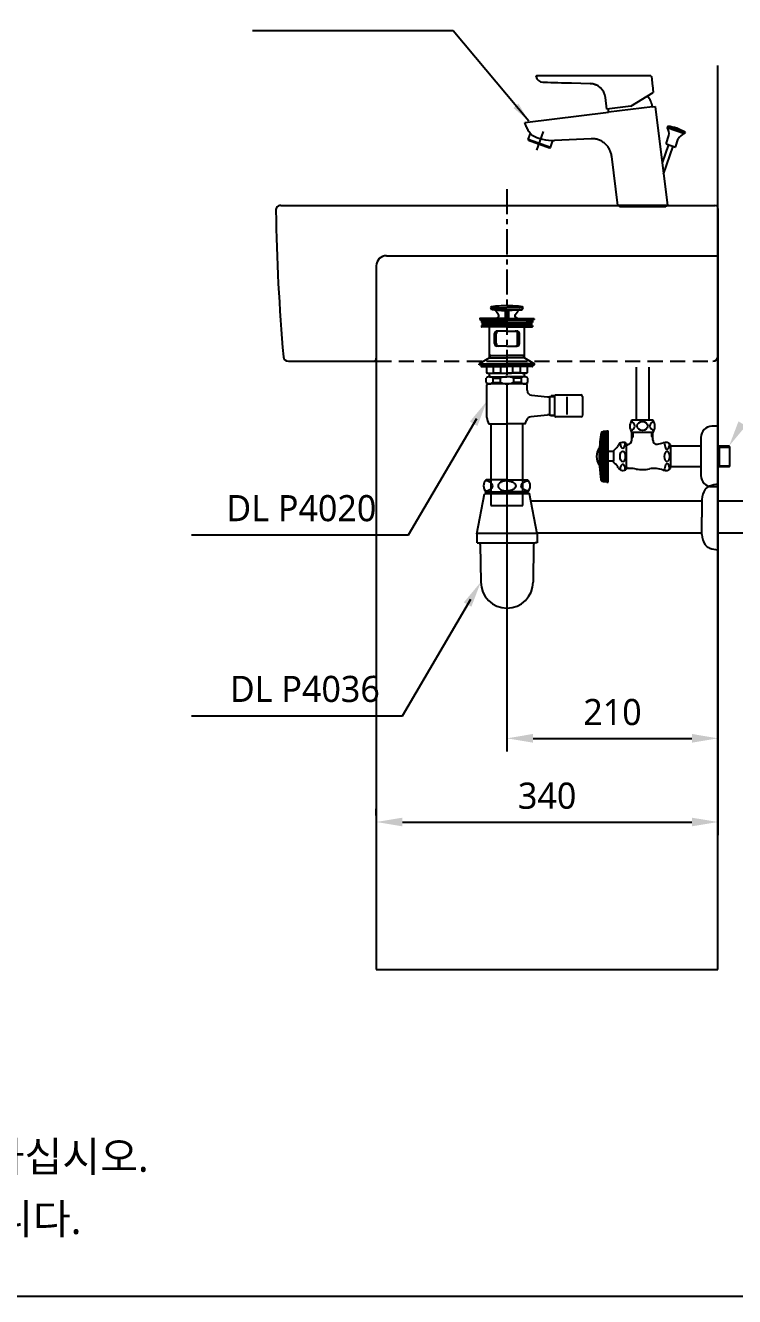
# Model space of a CAD drawing. Extents: x 7672 to 11125, y -4815 to -2578.
# Drawn here: x 9070 to 9776, y -4815 to -3551 of the extents above; entities that cross this region are included whole.
import ezdxf

# ---------------------------------------------------------------- set-up
doc = ezdxf.new("R2010")
doc.units = 0
doc.header["$LTSCALE"] = 20
doc.header["$MEASUREMENT"] = 0
doc.linetypes.add('CENTER', pattern=[2, 1.25, -0.25, 0.25, -0.25])
doc.linetypes.add('HIDDEN', pattern=[0.375, 0.25, -0.125])
doc.layers.get('0').update_dxf_attribs({"linetype": 'CONTINUOUS'})
doc.layers.get('DEFPOINTS').update_dxf_attribs({"linetype": 'CONTINUOUS'})
for name, color, linetype in [('1', 1, 'CONTINUOUS'), ('2', 2, 'HIDDEN'), ('3', 3, 'CONTINUOUS'), ('4', 4, 'CONTINUOUS'), ('5', 5, 'CONTINUOUS'), ('6', 6, 'CONTINUOUS'), ('7', 7, 'CONTINUOUS'), ('DEF_LAYER_ASSEM_MEMBER', 7, 'CONTINUOUS'), ('SA-DOOR', 4, 'CONTINUOUS')]:
    doc.layers.add(name, color=color, linetype=linetype)
doc.styles.add('GHS', font='romans', dxfattribs={"bigfont": 'ghs'})
doc.styles.get("Standard").update_dxf_attribs({"font": 'NanumGothic.ttf'})
doc.dimstyles.get("Standard").update_dxf_attribs({"dimtxt": 2.5, "dimasz": 2, "dimexe": 2, "dimexo": 1, "dimgap": 1.5, "dimtad": 1, "dimdec": 0, "dimlfac": 10, "dimrnd": 0.5, "dimzin": 0, "dimdsep": 46, "dimtxsty": 'Standard', "dimcen": 0, "dimclrt": 2, "dimadec": 0, "dimazin": 0, "dimtfac": 1, "dimtdec": 0, "dimtmove": 0, "dimatfit": 3, "dimfxl": 0, "dimtolj": 1, "dimtzin": 0, "dimarcsym": 0})

# ---------------------------------------------------------------- blocks, each defined once
blk = doc.blocks.new('A$C0DEF28B4')
at = {"layer": '3'}
for p, q in [((12.5, 194.6), (11.3, 196.7)), ((11.4, 196.5), (27.5, 196.5)), ((27.5, 194.6), (12.5, 194.6)), ((15, 194.4), (25.7, 193.7)), ((19.2, 189.7), (16.5, 193.6)), ((27.5, 194.6), (25.7, 193.7)), ((25.7, 193.7), (25.7, 186)), ((27, 194.3), (26.5, 187.9)), ((43.6, 196.5), (27.5, 196.5)), ((27.5, 194.6), (29.2, 193.7)), ((27.5, 194.6), (42.5, 194.6)), ((28, 194.3), (28.4, 187.9)), ((40, 194.4), (29.2, 193.7)), ((29.2, 193.7), (29.2, 186)), ((35.8, 189.7), (38.5, 193.6)), ((42.5, 194.6), (43.7, 196.7)), ((0.5, 185.6), (0.5, 185)), ((0.5, 185), (2.6, 183.5)), ((0.5, 185), (27.5, 185)), ((10.2, 186), (0.9, 186)), ((2.2, 183.3), (2.2, 182)), ((2.2, 179), (2.2, 177.7)), ((8.5, 183.5), (2.4, 183.5)), ((27.5, 177.5), (2.4, 177.5)), ((27.5, 181.5), (2.7, 181.5)), ((27.5, 179.5), (2.7, 179.5)), ((8.5, 183.5), (27.5, 183.5)), ((10, 146.9), (10, 177.5)), ((27.5, 186), (10.2, 186)), ((17.1, 186), (18.6, 186.8)), ((26.5, 188), (27.5, 188)), ((26.8, 186), (26.5, 188)), ((28.4, 188), (27.5, 188)), ((27.5, 186), (44.8, 186)), ((54.5, 185), (27.5, 185)), ((46.5, 183.5), (27.5, 183.5)), ((27.5, 181.5), (52.3, 181.5)), ((27.5, 179.5), (52.3, 179.5)), ((27.5, 177.5), (52.6, 177.5)), ((28.2, 186), (28.4, 188)), ((37.9, 186), (36.4, 186.8)), ((44.8, 186), (54.1, 186)), ((45, 146.9), (45, 177.5)), ((46.5, 183.5), (52.6, 183.5)), ((54.5, 185), (52.4, 183.5)), ((52.8, 183.3), (52.8, 182)), ((52.8, 179), (52.8, 177.7)), ((54.5, 185.6), (54.5, 185)), ((15.1, 161), (15.1, 171)), ((16.9, 161), (16.9, 171)), ((27.5, 173.5), (17.6, 173.5)), ((27.5, 173.5), (37.4, 173.5)), ((38.1, 161), (38.1, 171)), ((39.9, 161), (39.9, 171)), ((27.5, 158.5), (17.6, 158.5)), ((27.5, 158.5), (37.4, 158.5)), ((10, 146.9), (0, 140.9)), ((0, 139.9), (0, 140.9)), ((0, 140.9), (27.5, 140.9)), ((10, 139.9), (0, 139.9)), ((1.8, 139.9), (1.8, 138.6)), ((10.7, 149), (10, 150.2)), ((10, 149), (27.5, 149)), ((10, 146.9), (27.5, 146.9)), ((45, 139.9), (10, 139.9)), ((10.7, 146.9), (10.7, 149)), ((45, 149), (27.5, 149)), ((45, 146.9), (27.5, 146.9)), ((55, 140.9), (27.5, 140.9)), ((44.3, 149), (45, 150.2)), ((44.3, 146.9), (44.3, 149)), ((45, 146.9), (55, 140.9)), ((45, 139.9), (55, 139.9)), ((53.2, 139.9), (53.2, 138.6)), ((55, 139.9), (55, 140.9)), ((2.3, 138.1), (7.3, 138.1)), ((6.8, 122.4), (6.8, 126.6)), ((7.3, 138.1), (7.3, 132)), ((7.3, 138.1), (27.5, 138.1)), ((8.3, 131.4), (7.3, 132)), ((8.3, 131.4), (9.7, 131.4)), ((9.7, 131.4), (27.5, 131.4)), ((10, 128), (10, 131.4)), ((10.1, 128), (27.3, 128)), ((13.5, 126.6), (13.5, 122.4)), ((13.5, 126.6), (20.9, 126.6)), ((14.1, 132), (14.1, 138.1)), ((14.1, 132), (21.5, 132)), ((20.9, 126.6), (20.9, 122.4)), ((21.5, 132), (21.5, 138.1)), ((47.7, 138.1), (27.5, 138.1)), ((45.3, 131.4), (27.5, 131.4)), ((44.9, 128), (27.7, 128)), ((33.5, 132), (33.5, 138.1)), ((40.9, 132), (33.5, 132)), ((41.5, 126.6), (34.1, 126.6)), ((34.1, 126.6), (34.1, 122.4)), ((40.9, 132), (40.9, 138.1)), ((41.5, 126.6), (41.5, 122.4)), ((45, 128), (45, 131.4)), ((46.7, 131.4), (45.3, 131.4)), ((46.7, 131.4), (47.7, 132)), ((52.7, 138.1), (47.7, 138.1)), ((47.7, 138.1), (47.7, 132)), ((48.2, 122.4), (48.2, 126.6)), ((7.5, 87.4), (7.5, 120)), ((27.5, 121), (8.5, 121)), ((13.5, 122.4), (20.9, 122.4)), ((44.9, 121), (27.5, 121)), ((41.5, 122.4), (34.1, 122.4)), ((44.3, 121), (44.9, 121)), ((44.9, 121), (45.3, 121)), ((46.5, 121), (45, 121)), ((47.5, 114.6), (47.5, 120)), ((52, 109.7), (68, 107.9)), ((70, 108.2), (75.1, 108.2)), ((70.2, 89.8), (70.2, 108.3)), ((71.5, 109), (71.5, 108.2)), ((75.2, 109), (71.5, 109)), ((75.1, 108.2), (75.1, 109.2)), ((75.1, 88.8), (75.1, 108.2)), ((75.9, 110), (101.1, 110)), ((87.5, 90.5), (87.5, 107.9)), ((102.6, 108.5), (102.6, 102.7)), ((102.6, 102.7), (102.6, 89.5)), ((51.4, 88.3), (68, 90.1)), ((70.2, 89.8), (75.1, 89.8)), ((71.5, 89), (71.5, 89.8)), ((75.2, 89), (71.5, 89)), ((9.5, 81), (27.5, 81)), ((11.6, 81), (11.6, 0)), ((45.5, 81), (27.5, 81)), ((43.4, 0), (43.4, 81)), ((101.1, 88), (75.9, 88)), ((11.6, 0), (43.4, 0))]:
    blk.add_line(p, q, dxfattribs=at)
for centre, radius, start, end in [((12.3, 196.5), 1.1, 97.3204, 169.4262), ((27.5, 78.6), 120, 90, 97.3204), ((14.9, 192.4), 2, 35.2023, 86.2618), ((17.6, 188.6), 2, 300, 35.2023), ((27.5, 78.6), 120, 82.6796, 90), ((37.4, 188.6), 2, 144.7977, 240), ((40.1, 192.4), 2, 93.7382, 144.7977), ((42.6, 196.5), 1.1, 10.5738, 82.6796), ((0.9, 185.6), 0.4, 90, 180), ((2.4, 183.3), 0.2, 90, 180), ((2.7, 182), 0.5, 180, 270), ((2.7, 179), 0.5, 90, 180), ((2.4, 177.7), 0.2, 180, 270), ((6, 180.5), 1, 270, 90), ((49, 180.5), 1, 90, 270), ((52.3, 182), 0.5, 270, 0), ((52.3, 179), 0.5, 0, 90), ((52.6, 183.3), 0.2, 0, 90), ((52.6, 177.7), 0.2, 270, 0), ((54.1, 185.6), 0.4, 0, 90), ((17.6, 171), 2.5, 90, 180), ((19.4, 171), 2.5, 90, 180), ((35.6, 171), 2.5, 0, 90), ((37.4, 171), 2.5, 0, 90), ((17.6, 161), 2.5, 180, 270), ((19.4, 161), 2.5, 180, 270), ((35.6, 161), 2.5, 270, 0), ((37.4, 161), 2.5, 270, 0), ((2.3, 138.6), 0.5, 180, 270), ((10.1, 123.3), 4.7, 43.9409, 136.0591), ((10.7, 141.6), 10.2, 250.5679, 289.4321), ((27, 114.4), 13.6, 89.0643, 116.6472), ((27.3, 160.9), 29.5, 258.5956, 270.3737), ((27.7, 160.9), 29.5, 269.6263, 281.4044), ((28, 114.4), 13.6, 63.3528, 90.9357), ((44.3, 141.6), 10.2, 250.5679, 289.4321), ((44.9, 123.3), 4.7, 43.9409, 136.0591), ((52.7, 138.6), 0.5, 270, 0), ((10.1, 125.7), 4.7, 223.9409, 316.0591), ((8.5, 120), 1, 90, 180), ((27, 134.6), 13.6, 243.3528, 270.9357), ((28, 134.6), 13.6, 269.0643, 296.6472), ((44.9, 125.7), 4.7, 223.9409, 316.0591), ((46.5, 120), 1, 0, 90), ((52.5, 114.6), 5, 180, 263.8845), ((68.4, 112.9), 5, 265.3322, 308.1927), ((75.9, 109.2), 0.8, 90, 180), ((101.1, 108.5), 1.5, 0, 90), ((68.4, 85.1), 5, 51.8073, 94.6678), ((75.9, 88.8), 0.8, 180, 270), ((101.1, 89.5), 1.5, 270, 0), ((20.5, 87.9), 13, 182.42, 212.3), ((34.5, 87.9), 13, 327.7, 345.0405), ((51.9, 83.3), 5, 96.1155, 165.0405)]:
    blk.add_arc(centre, radius, start, end, dxfattribs=at)
at = {"layer": '7', "extrusion": (0, 1, 0)}
blk.add_line((7, 143.4, -9.3), (48, 143.4, -9.3), dxfattribs=at)
blk.add_line((7, 143.4, -9.3), (48, 143.4, -9.3), dxfattribs=at)
blk = doc.blocks.new('A$C7012546D')
at = {"layer": '4'}
for p, q in [((16, 65), (16, 0)), ((0, 49.9), (0, 32.5)), ((47.1, 48.4), (16, 48.4)), ((47.1, 16.6), (47.1, 48.4)), ((0, 15.1), (0, 32.5)), ((47.1, 16.6), (16, 16.6))]:
    blk.add_line(p, q, dxfattribs=at)
for centre, radius, start, end in [((11.3, 54.1), 10, 111.1927, 142.8035), ((17.5, 35), 30, 92.866, 109.0071), ((20, 49), 20, 146.2077, 177.4359), ((20, 16), 20, 182.5641, 213.7923), ((11.3, 10.9), 10, 217.1965, 248.8073), ((17.5, 30), 30, 250.9929, 267.134)]:
    blk.add_arc(centre, radius, start, end, dxfattribs=at)
blk = doc.blocks.new('*D56')
at = {"layer": '3', "color": 3, "lineweight": -2}
for p, q in [((9759.3, -3886.5), (9759.3, -4273.1)), ((9549.3, -3907.8), (9549.3, -4273.1)), ((9575.3, -4260.1), (9733.3, -4260.1))]:
    blk.add_line(p, q, dxfattribs=at)
at = {"layer": '3', "color": 3}
for points in [[(9575.3, -4255.7), (9575.3, -4264.4), (9549.3, -4260.1)], [(9733.3, -4255.7), (9733.3, -4264.4), (9759.3, -4260.1)]]:
    blk.add_solid(points, dxfattribs=at)
at = {"layer": 'DEFPOINTS', "color": 0}
for p in [(9759.3, -3880), (9549.3, -3901.3), (9759.3, -4260.1)]:
    blk.add_point(p, dxfattribs=at)
at = {"layer": '3', "color": 2, "insert": (9654.3, -4234.1), "char_height": 26, "attachment_point": 5}
blk.add_mtext('\\A1;210', dxfattribs=at)
blk = doc.blocks.new('*D62')
at = {"layer": '1', "color": 3, "lineweight": -2}
for p, q in [((9759.3, -3879.3), (9759.3, -4356.3)), ((9419.3, -4336.8), (9419.3, -4330.3)), ((9445.3, -4343.3), (9733.3, -4343.3))]:
    blk.add_line(p, q, dxfattribs=at)
at = {"layer": '1', "color": 3}
for points in [[(9445.3, -4339), (9445.3, -4347.6), (9419.3, -4343.3)], [(9733.3, -4339), (9733.3, -4347.6), (9759.3, -4343.3)]]:
    blk.add_solid(points, dxfattribs=at)
at = {"layer": 'DEFPOINTS', "color": 0}
for p in [(9759.3, -3872.8, -0.8), (9419.3, -4343.3, -0.8), (9759.3, -4343.3)]:
    blk.add_point(p, dxfattribs=at)
at = {"layer": '1', "color": 2, "insert": (9589.3, -4317.3), "char_height": 26, "attachment_point": 5}
blk.add_mtext('\\A1;340', dxfattribs=at)

msp = doc.modelspace()

# ---------------------------------------------------------------- linework, layer by layer
for p, q in [((9709.3, -3651.2, -0.8), (9708.8, -3652.6, -0.8)), ((9708.8, -3652.6, -0.8), (9726, -3658.6, -0.8)), ((9709.3, -3651.2, -0.8), (9726.5, -3657.1, -0.8)), ((9707.6, -3668.6, -0.8), (9710.4, -3660.6, -0.8)), ((9717.1, -3671.9, -0.8), (9719.8, -3663.8, -0.8)), ((9726.5, -3657.1, -0.8), (9726, -3658.6, -0.8)), ((9710, -3669.4, -0.8), (9703.7, -3687.6, -0.8)), ((9705.1, -3698.9, -0.8), (9714.7, -3671.1, -0.8)), ((9707.6, -3668.6, -0.8), (9717.1, -3671.9, -0.8))]:
    msp.add_line(p, q)
at = {"ltscale": 0.5}
for p, q in [((9592.5, -3672.4, -0.8), (9570.4, -3664.4, -0.8)), ((9661.2, -3730, -0.8), (9661.2, -3731.5, -0.8)), ((9661.2, -3730, -0.8), (9707.3, -3730, -0.8)), ((9707.3, -3730, -0.8), (9707.3, -3731.5, -0.8))]:
    msp.add_line(p, q, dxfattribs=at)
at = {"color": 4}
for p, q in [((9519.3, -4056.5, 8.5), (9526.8, -4017, 8.5)), ((9530.2, -4015, 8.5), (9526.8, -4017, 8.5)), ((9571.8, -4017, 8.5), (9526.8, -4017, 8.5)), ((9568.4, -4015, 8.5), (9571.8, -4017, 8.5)), ((9579.3, -4056.5, 8.5), (9571.8, -4017, 8.5)), ((9519.3, -4056, 8.5), (9579.2, -4056, 8.5)), ((9519.3, -4056.5, 8.5), (9519.3, -4065.5, 8.5)), ((9579.3, -4056.5, 8.5), (9579.3, -4065.5, 8.5)), ((9519.6, -4065.5, 8.5), (9521.6, -4065.5, 8.5)), ((9521.6, -4065.5, 8.5), (9577.3, -4065.5, 8.5)), ((9522.8, -4067.3, 8.5), (9523.3, -4104.6, 8.5)), ((9575.8, -4067.4, 8.5), (9575.3, -4104.6, 8.5)), ((9579.3, -4065.5, 8.5), (9577.3, -4065.5, 8.5))]:
    msp.add_line(p, q, dxfattribs=at)
for centre, radius, start, end in [((9699.7, -3658.6, -0.8), 10.9, 349.5117, 33.2045), ((9704.6, -3692.9, -0.8), 41.9, 58.4578, 83.5422), ((9729.5, -3668.9, -0.8), 10.9, 108.7955, 152.4883)]:
    msp.add_arc(centre, radius, start, end)
at = {"color": 7}
msp.add_arc((9594.8, -3623.3, -0.8), 42.1, 240.0249, 272.5293, dxfattribs=at)
at = {"color": 4}
for centre, radius, start, end in [((9520.8, -4067.3, 8.5), 2, 0, 64.1581), ((9577.8, -4067.4, 8.5), 2, 104.4775, 180), ((9549.3, -4104.6, 8.5), 26, 180, 0)]:
    msp.add_arc(centre, radius, start, end, dxfattribs=at)
at = {"layer": '1'}
for p, q in [((9759.3, -4490, -0.8), (9759.3, -3590.7, -0.8)), ((9419.3, -3866.8, -0.8), (9419.3, -4490, -0.8)), ((9419.3, -4490, -0.8), (9759.3, -4490, -0.8))]:
    msp.add_line(p, q, dxfattribs=at)
at = {"layer": '1', "color": 7, "linetype": 'Continuous'}
for p, q in [((9630.6, -3601.2, -0.8), (9613.7, -3601.2, -0.8)), ((9640.1, -3601.2, -0.8), (9630.6, -3601.2, -0.8)), ((9651.9, -3601.2, -0.8), (9640.1, -3601.2, -0.8)), ((9692.6, -3601.2, -0.8), (9651.9, -3601.2, -0.8)), ((9693.1, -3601.7, -0.8), (9694.3, -3611.2, -0.8)), ((9613.6, -3608.2, -0.8), (9632.2, -3608.8, -0.8)), ((9694.5, -3614.1, -0.8), (9694.9, -3617.5, -0.8)), ((9648.8, -3634.4, -0.8), (9647.3, -3622.8, -0.8)), ((9672.6, -3631.4, -0.8), (9694.9, -3617.5, -0.8)), ((9688.6, -3621.5, -0.8), (9689.2, -3621.4, -0.8)), ((9672.6, -3631.4, -0.8), (9648.8, -3634.4, -0.8)), ((9694.2, -3631.8, -0.8), (9650.3, -3637.2, -0.8)), ((9707.3, -3731.5, -0.8), (9661.2, -3731.5, -0.8))]:
    msp.add_line(p, q, dxfattribs=at)
at = {"layer": '1', "color": 1, "linetype": 'CENTER'}
msp.add_line((9579, -3674.9, -0.8), (9585.8, -3656.4, -0.8), dxfattribs=at)
at = {"layer": '1', "linetype": 'CENTER'}
msp.add_line((9549.3, -3713.7, -0.8), (9549.3, -3901.3, -0.8), dxfattribs=at)
at = {"layer": '1', "color": 3}
for p, q in [((9451.3, -4057.8, 8.5), (9519.2, -3942, 8.5)), ((9235.5, -4057.8, 8.5), (9451.3, -4057.8, 8.5)), ((9445.3, -4237.7, 8.5), (9513.2, -4121.8, 8.5)), ((9235.5, -4237.7, 8.5), (9445.3, -4237.7, 8.5))]:
    msp.add_line(p, q, dxfattribs=at)
at = {"layer": '1', "color": 7, "linetype": 'Continuous', "extrusion": (0, 0, -1)}
for centre, radius, start, end in [((-9578.8, -3601.7, 0.8), 0.5, 347.8974, 90.0013), ((-9692.6, -3601.7, 0.8), 0.5, 90.0013, 170.5306), ((-9672.4, -3635.9, 0.8), 22.2, 356.704, 4.5825)]:
    msp.add_arc(centre, radius, start, end, dxfattribs=at)
at = {"layer": '1', "color": 7, "linetype": 'Continuous'}
for centre, radius, start, end in [((9585.1, -3600.4, -0.8), 7, 192.1026, 268.295), ((9631.5, -3624.7, -0.8), 16, 6.9772, 88.295), ((9688.8, -3621.7, -0.8), 0.5, 41.0047, 74.5923), ((9672.4, -3635.9, -0.8), 22.2, 10.7041, 41.0047)]:
    msp.add_arc(centre, radius, start, end, dxfattribs=at)
for points, knots in [([(9586.2, -3601.2, -0.8), (9584.2, -3601.2, -0.8), (9582.3, -3601.2, -0.8), (9579.6, -3601.2, -0.8), (9578.8, -3601.2, -0.8), (9578.8, -3601.2, -0.8)], [0, 0, 0, 0, 0.500111, 0.500111, 1, 1, 1, 1]), ([(9613.7, -3601.2, -0.8), (9609.4, -3601.2, -0.8), (9605.1, -3601.2, -0.8), (9595.9, -3601.2, -0.8), (9591, -3601.2, -0.8), (9586.2, -3601.2, -0.8)], [0, 0, 0, 0, 0.471221, 0.471221, 1, 1, 1, 1]), ([(9584.9, -3607.3, -0.8), (9584.9, -3607.3, -0.8), (9584.9, -3607.3, -0.8), (9584.9, -3607.3, -0.8), (9585, -3607.3, -0.8), (9585.1, -3607.4, -0.8), (9585.1, -3607.4, -0.8), (9585.3, -3607.4, -0.8), (9585.3, -3607.4, -0.8), (9585.6, -3607.4, -0.8), (9585.7, -3607.4, -0.8), (9585.9, -3607.4, -0.8), (9586, -3607.4, -0.8), (9586, -3607.4, -0.8)], [0, 0, 0, 0, 0.024553, 0.024553, 0.223922, 0.223922, 0.423896, 0.423896, 0.63154, 0.63154, 0.850407, 0.850407, 1, 1, 1, 1]), ([(9586, -3607.4, -0.8), (9590.7, -3607.5, -0.8), (9595.4, -3607.7, -0.8), (9604.6, -3607.9, -0.8), (9609.1, -3608.1, -0.8), (9613.6, -3608.2, -0.8)], [0, 0, 0, 0, 0.507283, 0.507283, 1, 1, 1, 1]), ([(9694.3, -3611.1, -0.8), (9694.3, -3611.1, -0.8), (9694.3, -3611.1, -0.8), (9694.3, -3611.2, -0.8), (9694.3, -3611.3, -0.8), (9694.3, -3611.6, -0.8), (9694.3, -3611.8, -0.8), (9694.3, -3612.3, -0.8), (9694.3, -3612.5, -0.8), (9694.4, -3613.1, -0.8), (9694.4, -3613.5, -0.8), (9694.4, -3613.8, -0.8), (9694.4, -3613.9, -0.8), (9694.4, -3614, -0.8), (9694.5, -3614.1, -0.8)], [0, 0, 0, 0, 0.072189, 0.072189, 0.285147, 0.285147, 0.498679, 0.498679, 0.713706, 0.713706, 0.928842, 0.928842, 0.928842, 1, 1, 1, 1])]:
    msp.add_open_spline(points, degree=3, knots=knots, dxfattribs=at)
msp.add_open_spline([(9632.2, -3608.8, -0.8), (9634.1, -3608.8, -0.8), (9636, -3609.2, -0.8), (9637.8, -3609.9, -0.8)], degree=3, dxfattribs=at)
at = {"layer": '1', "color": 3}
for points in [[(9512.4, -3945, 8.5), (9519.9, -3949.4, 8.5), (9529.3, -3924.7, 8.5)], [(9787.1, -3949.2, -0.8), (9779.7, -3944.8, -0.8), (9770.3, -3969.4, -0.8)], [(9506.4, -4124.8, 8.5), (9513.9, -4129.2, 8.5), (9523.3, -4104.6, 8.5)]]:
    msp.add_solid(points, dxfattribs=at)
at = {"layer": '2', "color": 7, "ltscale": 3}
msp.add_line((9419.3, -3885, -0.8), (9754.3, -3885, -0.8), dxfattribs=at)
at = {"layer": '3', "color": 7}
for p, q in [((9324.3, -3730, -0.8), (9756.3, -3730, -0.8)), ((9759.3, -3733, -0.8), (9759.3, -3880, -0.8)), ((9429.3, -3780, -0.8), (9759.3, -3780, -0.8)), ((9419.3, -3790, -0.8), (9419.3, -3882, -0.8)), ((9331.8, -3885, -0.8), (9419.3, -3885, -0.8))]:
    msp.add_line(p, q, dxfattribs=at)
for centre, radius, start, end in [((9324.3, -3735, -0.8), 5, 90, 180.8848), ((9756.3, -3733, -0.8), 3, 0, 90), ((11327.3, -3704.1, -0.8), 2008.2, 180.8848, 185.0386), ((9429.3, -3790, -0.8), 10, 90, 180), ((9331.8, -3880, -0.8), 5, 185.0386, 270), ((9754.3, -3880, -0.8), 5, 270, 0), ((9416.3, -3882, -0.8), 3, 270, 0)]:
    msp.add_arc(centre, radius, start, end, dxfattribs=at)
at = {"layer": '4'}
for p, q in [((9533, -4003, 8.5), (9528.7, -4003, 8.5)), ((9533, -4003, 8.5), (9528.7, -4003, 8.5)), ((9549.3, -4003, 8.5), (9533, -4003, 8.5)), ((9549.3, -4003, 8.5), (9533, -4003, 8.5)), ((9549.3, -4003, 8.5), (9565.5, -4003, 8.5)), ((9549.3, -4003, 8.5), (9565.5, -4003, 8.5)), ((9565.5, -4003, 8.5), (9569.8, -4003, 8.5)), ((9565.5, -4003, 8.5), (9569.8, -4003, 8.5)), ((9529.1, -4015, 8.5), (9528.7, -4015, 8.5)), ((9529.1, -4015, 8.5), (9549.3, -4015, 8.5)), ((9569.4, -4015, 8.5), (9549.3, -4015, 8.5)), ((9569.4, -4015, 8.5), (9569.8, -4015, 8.5)), ((9743.3, -4024.1, -0.8), (9573.1, -4024.1, -0.8)), ((9743.3, -4055.9, -0.8), (9579.2, -4055.9, -0.8))]:
    msp.add_line(p, q, dxfattribs=at)
at = {"layer": '4', "elevation": 8.5}
for points in [[(9535.1, -4009, 0.155217), (9534.5, -4007.1, 0.106747), (9532.4, -4005.2, 0.073043), (9529.7, -4004.1, 0.028511), (9527.9, -4003.8, 0.059523)], [(9541, -4007.2, 0.32729), (9541, -4010.7, 0.106373), (9543, -4012.5, 0.071219), (9545.7, -4013.6, 0.057537), (9549.3, -4014, 0.057537)], [(9549.3, -4004, 0.057537), (9545.7, -4004.4, 0.071219), (9543, -4005.4, 0.106373), (9541, -4007.2, 0.159483)], [(9549.3, -4004, 0.057537), (9545.7, -4004.4, 0.071219), (9543, -4005.4, 0.106373), (9541, -4007.2, 0.159483)], [(9549.3, -4004, -0.057537), (9552.8, -4004.4, -0.071219), (9555.5, -4005.4, -0.106373), (9557.5, -4007.2, -0.159483)], [(9549.3, -4004, -0.057537), (9552.8, -4004.4, -0.071219), (9555.5, -4005.4, -0.106373), (9557.5, -4007.2, -0.159483)], [(9557.5, -4007.2, -0.32729), (9557.5, -4010.7, -0.106373), (9555.5, -4012.5, -0.071219), (9552.8, -4013.6, -0.057537), (9549.3, -4014, -0.057537)], [(9563.5, -4009, -0.155217), (9564.1, -4007.1, -0.106747), (9566.1, -4005.2, -0.073043), (9568.9, -4004.1, -0.028511), (9570.6, -4003.8, -0.059523)], [(9527.9, -4014.2, 0.028511), (9529.7, -4013.8, 0.073043), (9532.4, -4012.7, 0.106747), (9534.5, -4010.8, 0.155217), (9535.1, -4009, 0.155217)], [(9570.6, -4014.2, -0.028511), (9568.9, -4013.8, -0.073043), (9566.1, -4012.7, -0.106747), (9564.1, -4010.8, -0.155217), (9563.5, -4009, -0.155217)]]:
    msp.add_lwpolyline(points, format="xyb", dxfattribs=at)
at = {"layer": '4'}
for centre, start, end in [((9534, -4009, 8.5), 131.4096, 228.5904), ((9564.5, -4009, 8.5), 311.4096, 48.5904)]:
    msp.add_arc(centre, 8, start, end, dxfattribs=at)
at = {"layer": '5', "color": 7, "linetype": 'Continuous'}
for p, q in [((9567, -3647.4, -0.8), (9650.3, -3637.2, -0.8)), ((9694.2, -3631.8, -0.8), (9696.9, -3631.5, -0.8)), ((9696.9, -3631.5, -0.8), (9709, -3730, -0.8)), ((9633.1, -3663.7, -0.8), (9596.7, -3665.4, -0.8)), ((9659.6, -3730, -0.8), (9653.6, -3681.2, -0.8)), ((9709, -3730, -0.8), (9659.6, -3730, -0.8))]:
    msp.add_line(p, q, dxfattribs=at)
msp.add_open_spline([(9573.8, -3659.8, -0.8), (9573.4, -3659.4, -0.8), (9572.1, -3658, -0.8), (9570.3, -3655.1, -0.8), (9568.4, -3651.3, -0.8), (9567.4, -3648.7, -0.8), (9567, -3647.4, -0.8)], degree=3, knots=[0, 0, 0, 0, 0.1116968, 0.4077034, 0.7038204, 0.9897038, 0.9897038, 0.9897038, 0.9897038], dxfattribs=at)
msp.add_open_spline([(9653.6, -3681.2, -0.8), (9653.5, -3680.6, -0.8), (9653.3, -3679.4, -0.8), (9652.8, -3677.6, -0.8), (9652.2, -3675.8, -0.8), (9651.4, -3674.2, -0.8), (9650.4, -3672.6, -0.8), (9649.4, -3671.1, -0.8), (9648.1, -3669.7, -0.8), (9646.8, -3668.4, -0.8), (9645.3, -3667.2, -0.8), (9643.7, -3666.2, -0.8), (9642.1, -3665.4, -0.8), (9640.4, -3664.7, -0.8), (9638.6, -3664.2, -0.8), (9636.8, -3663.8, -0.8), (9634.9, -3663.7, -0.8), (9633.7, -3663.7, -0.8), (9633.1, -3663.7, -0.8)], degree=3, dxfattribs=at)
at = {"layer": '6'}
for p, q in [((9677.8, -3890.9, -0.8), (9677.8, -3943.7, -0.8)), ((9690.5, -3890.9, -0.8), (9690.5, -3943.7, -0.8)), ((9690.5, -3943.7, -0.8), (9673.6, -3943.7, -0.8)), ((9694.6, -3943.7, -0.8), (9690.5, -3943.7, -0.8)), ((9643.2, -3955.7, -0.8), (9643.2, -3979.7, -0.8)), ((9643.8, -3955.2, -0.8), (9644.6, -3955.2, -0.8)), ((9644.6, -3955.2, -0.8), (9645.1, -3954.7, -0.8)), ((9644.6, -3955.2, -0.8), (9644.6, -3979.7, -0.8)), ((9645.1, -3954.7, -0.8), (9645.1, -3979.7, -0.8)), ((9645.1, -3954.7, -0.8), (9648.3, -3954.7, -0.8)), ((9645.1, -3955.1, -0.8), (9648.6, -3955.1, -0.8)), ((9645.1, -3956.1, -0.8), (9648.6, -3956.1, -0.8)), ((9645.1, -3957.1, -0.8), (9648.6, -3957.1, -0.8)), ((9648.6, -3954.4, -0.8), (9648.6, -3954.2, -0.8)), ((9648.6, -3954.2, -0.8), (9650.1, -3954.2, -0.8)), ((9648.6, -3954.4, -0.8), (9648.6, -3979.7, -0.8)), ((9650.1, -3955.2, -0.8), (9650.1, -3954.2, -0.8)), ((9650.1, -3979.7, -0.8), (9650.1, -3955.2, -0.8)), ((9694.6, -3955.7, -0.8), (9673.6, -3955.7, -0.8)), ((9673.6, -3963.2, -0.8), (9673.6, -3955.7, -0.8)), ((9674.9, -3959.7, -0.8), (9674.9, -3955.7, -0.8)), ((9693.4, -3959.7, -0.8), (9693.4, -3955.7, -0.8)), ((9694.6, -3963.6, -0.8), (9694.6, -3955.7, -0.8)), ((9759.3, -3949.7, -0.8), (9753.3, -3949.7, -0.8)), ((9759.3, -4009.7, -0.8), (9759.3, -3949.7, -0.8)), ((9645.1, -3958.1, -0.8), (9648.6, -3958.1, -0.8)), ((9645.1, -3959.1, -0.8), (9648.6, -3959.1, -0.8)), ((9645.1, -3960.1, -0.8), (9648.6, -3960.1, -0.8)), ((9645.1, -3961.1, -0.8), (9648.6, -3961.1, -0.8)), ((9645.1, -3962.1, -0.8), (9648.6, -3962.1, -0.8)), ((9645.1, -3963.1, -0.8), (9648.6, -3963.1, -0.8)), ((9645.1, -3964.1, -0.8), (9648.6, -3964.1, -0.8)), ((9645.1, -3965.1, -0.8), (9648.6, -3965.1, -0.8)), ((9645.1, -3966.1, -0.8), (9648.6, -3966.1, -0.8)), ((9645.1, -3967.1, -0.8), (9648.6, -3967.1, -0.8)), ((9645.1, -3968.1, -0.8), (9648.6, -3968.1, -0.8)), ((9645.1, -3969.1, -0.8), (9648.6, -3969.1, -0.8)), ((9645.1, -3970.1, -0.8), (9648.6, -3970.1, -0.8)), ((9660.1, -3968.3, -0.8), (9659.6, -3969.3, -0.8)), ((9668.2, -3967.7, -0.8), (9668.2, -3966.9, -0.8)), ((9668.2, -3991.7, -0.8), (9668.2, -3967.7, -0.8)), ((9669.1, -3967.7, -0.8), (9668.2, -3967.7, -0.8)), ((9669.1, -3968.4, -0.8), (9668.2, -3968.4, -0.8)), ((9669.1, -3968.4, -0.8), (9670.4, -3967.5, -0.8)), ((9669.1, -3968.4, -0.8), (9669.1, -3967.7, -0.8)), ((9674.9, -3959.7, -0.8), (9673.6, -3961.8, -0.8)), ((9674.9, -3959.7, -0.8), (9673.6, -3959.7, -0.8)), ((9693.4, -3959.7, -0.8), (9694.6, -3961.8, -0.8)), ((9694.6, -3959.7, -0.8), (9693.4, -3959.7, -0.8)), ((9712.1, -3970.4, -0.8), (9712.1, -3967.7, -0.8)), ((9742.3, -3969.4, -0.8), (9712.1, -3969.4, -0.8)), ((9742.3, -3960.7, -0.8), (9742.3, -3998.7, -0.8)), ((9770.3, -3969.4, -0.8), (9759.3, -3969.4, -0.8)), ((9759.3, -3970, -0.8), (9759.3, -3989.3, -0.8)), ((9760.8, -3970.4, -0.8), (9759.8, -3969.4, -0.8)), ((9760.8, -3989.9, -0.8), (9760.8, -3969.4, -0.8)), ((9771.3, -3970.4, -0.8), (9770.3, -3969.4, -0.8)), ((9643.2, -4003.7, -0.8), (9643.2, -3979.7, -0.8)), ((9644.6, -4004.2, -0.8), (9644.6, -3979.7, -0.8)), ((9645.1, -3971.1, -0.8), (9648.6, -3971.1, -0.8)), ((9645.1, -3972.1, -0.8), (9648.6, -3972.1, -0.8)), ((9645.1, -3973.1, -0.8), (9648.6, -3973.1, -0.8)), ((9645.1, -3974.1, -0.8), (9648.6, -3974.1, -0.8)), ((9645.1, -3975.1, -0.8), (9648.6, -3975.1, -0.8)), ((9645.1, -3976.1, -0.8), (9648.6, -3976.1, -0.8)), ((9645.1, -3977.1, -0.8), (9648.6, -3977.1, -0.8)), ((9645.1, -3978.1, -0.8), (9648.6, -3978.1, -0.8)), ((9645.1, -3979.1, -0.8), (9648.6, -3979.1, -0.8)), ((9645.1, -4004.7, -0.8), (9645.1, -3979.7, -0.8)), ((9645.1, -3980.2, -0.8), (9648.6, -3980.2, -0.8)), ((9645.1, -3981.2, -0.8), (9648.6, -3981.2, -0.8)), ((9645.1, -3982.2, -0.8), (9648.6, -3982.2, -0.8)), ((9648.6, -4005, -0.8), (9648.6, -3979.7, -0.8)), ((9655.2, -3974.9, -0.8), (9650.1, -3974.9, -0.8)), ((9650.1, -4005.2, -0.8), (9650.1, -3979.7, -0.8)), ((9655.2, -3973.9, -0.8), (9655.2, -3974.9, -0.8)), ((9655.2, -3974.9, -0.8), (9655.2, -3984.4, -0.8)), ((9712.1, -3970.4, -0.8), (9712.1, -3988.9, -0.8)), ((9760.8, -3970.4, -0.8), (9771.3, -3970.4, -0.8)), ((9771.1, -3988.9, -0.8), (9771.1, -3970.4, -0.8)), ((9645.1, -3983.2, -0.8), (9648.6, -3983.2, -0.8)), ((9645.1, -3984.2, -0.8), (9648.6, -3984.2, -0.8)), ((9645.1, -3985.2, -0.8), (9648.6, -3985.2, -0.8)), ((9645.1, -3986.2, -0.8), (9648.6, -3986.2, -0.8)), ((9645.1, -3987.2, -0.8), (9648.6, -3987.2, -0.8)), ((9645.1, -3988.2, -0.8), (9648.6, -3988.2, -0.8)), ((9645.1, -3989.2, -0.8), (9648.6, -3989.2, -0.8)), ((9645.1, -3990.2, -0.8), (9648.6, -3990.2, -0.8)), ((9645.1, -3991.2, -0.8), (9648.6, -3991.2, -0.8)), ((9645.1, -3992.2, -0.8), (9648.6, -3992.2, -0.8)), ((9645.1, -3993.2, -0.8), (9648.6, -3993.2, -0.8)), ((9645.1, -3994.2, -0.8), (9648.6, -3994.2, -0.8)), ((9645.1, -3995.2, -0.8), (9648.6, -3995.2, -0.8)), ((9655.2, -3984.4, -0.8), (9650.1, -3984.4, -0.8)), ((9655.2, -3985.4, -0.8), (9655.2, -3984.4, -0.8)), ((9660.1, -3991, -0.8), (9659.6, -3990, -0.8)), ((9669.1, -3990.9, -0.8), (9668.2, -3990.9, -0.8)), ((9671.9, -3991.7, -0.8), (9668.2, -3991.7, -0.8)), ((9668.2, -3992.4, -0.8), (9668.2, -3991.7, -0.8)), ((9669.1, -3990.9, -0.8), (9670.4, -3991.7, -0.8)), ((9669.1, -3991.7, -0.8), (9669.1, -3990.9, -0.8)), ((9712.1, -3991.7, -0.8), (9712.1, -3988.9, -0.8)), ((9742.3, -3989.9, -0.8), (9712.1, -3989.9, -0.8)), ((9712.1, -3989.9, -0.8), (9712.1, -3990.1, -0.8)), ((9712.1, -3991.7, -0.8), (9712.1, -3990.1, -0.8)), ((9770.3, -3989.9, -0.8), (9759.3, -3989.9, -0.8)), ((9759.8, -3989.9, -0.8), (9760.8, -3988.9, -0.8)), ((9760.8, -3988.9, -0.8), (9771.3, -3988.9, -0.8)), ((9770.3, -3989.9, -0.8), (9771.3, -3988.9, -0.8)), ((9643.8, -4004.2, -0.8), (9644.6, -4004.2, -0.8)), ((9644.6, -4004.2, -0.8), (9645.1, -4004.7, -0.8)), ((9645.1, -3996.2, -0.8), (9648.6, -3996.2, -0.8)), ((9645.1, -3997.2, -0.8), (9648.6, -3997.2, -0.8)), ((9645.1, -3998.2, -0.8), (9648.6, -3998.2, -0.8)), ((9645.1, -3999.2, -0.8), (9648.6, -3999.2, -0.8)), ((9645.1, -4000.2, -0.8), (9648.6, -4000.2, -0.8)), ((9645.1, -4001.2, -0.8), (9648.6, -4001.2, -0.8)), ((9645.1, -4002.2, -0.8), (9648.6, -4002.2, -0.8)), ((9645.1, -4003.2, -0.8), (9648.6, -4003.2, -0.8)), ((9645.1, -4004.2, -0.8), (9648.6, -4004.2, -0.8)), ((9645.1, -4004.7, -0.8), (9648.3, -4004.7, -0.8)), ((9648.6, -4005.2, -0.8), (9648.6, -4005, -0.8)), ((9648.6, -4005.2, -0.8), (9650.1, -4005.2, -0.8)), ((9753.3, -4009.7, -0.8), (9759.3, -4009.7, -0.8))]:
    msp.add_line(p, q, dxfattribs=at)
for centre, radius, start, end in [((9681.6, -3949.7, -0.8), 10, 143.1301, 216.8699), ((9686.6, -3949.7, -0.8), 10, 323.1301, 36.8699), ((9786.1, -3979.7, -0.8), 145, 170.5066, 178.0569), ((9643.8, -3955.9, -0.8), 0.7, 90, 170.5066), ((9648.3, -3954.4, -0.8), 0.3, 270, 0), ((9753.3, -3960.7, -0.8), 11, 90, 180), ((9647.4, -3962.3, -0.8), 14, 303.8098, 330), ((9664.8, -3971, -0.8), 5.36, 49.5694, 150), ((9669.1, -3963.2, -0.8), 4.5, 270, 0), ((9698.6, -3963.6, -0.8), 4, 180, 277.7117), ((9695.8, -3942.9, -0.8), 24.8, 277.7117, 290.9661), ((9707.2, -3972.7, -0.8), 7, 45.4871, 110.9661), ((9652.4, -3979.7, -0.8), 14, 141.7859, 179.7527), ((9652.4, -3979.6, -0.8), 14, 180.2473, 218.2141), ((9786.1, -3979.7, -0.8), 145, 178.0569, 189.4934), ((9647.4, -3997, -0.8), 14, 30, 56.1902), ((9664.8, -3988.3, -0.8), 5.36, 210, 310.4306), ((9671.9, -4029.7, -0.8), 38, 80.6952, 90), ((9684.1, -3954.7, -0.8), 38, 260.6952, 280.7373), ((9695.8, -4016.4, -0.8), 24.8, 69.0339, 100.7373), ((9707.2, -3986.7, -0.8), 7, 249.0339, 314.5), ((9643.8, -4003.5, -0.8), 0.7, 189.4934, 270), ((9648.3, -4005, -0.8), 0.3, 0, 90), ((9753.3, -3998.7, -0.8), 11, 180, 270)]:
    msp.add_arc(centre, radius, start, end, dxfattribs=at)
for centre, major_axis, ratio in [((9684.1, -3949.4, -0.8), (5.23, 0), 0.866391), ((9664.5, -3979.7, -0.8), (0, -5.4), 0.478204), ((9708.6, -3979.7, -0.8), (0, -5.22), 0.46009)]:
    msp.add_ellipse(centre, major_axis=major_axis, ratio=ratio, dxfattribs=at)
for centre, major_axis, ratio, start_param, end_param in [((9671.4, -3949.4, -0.8), (-5.23, 0), 0.866391, 1.800504, 4.443058), ((9696.8, -3949.4, -0.8), (-5.23, 0), 0.866391, -1.317473, 1.357378), ((9664.5, -3966.1, -0.8), (0, 5.4), 0.478204, 1.649187, 4.692658), ((9708.6, -3967.2, -0.8), (0, 5.22), 0.46009, 1.292018, 4.793095), ((9664.5, -3993, -0.8), (0, 5.4), 0.478204, 4.6817, 7.825213), ((9708.6, -3992.1, -0.8), (0, 5.22), 0.46009, 4.613779, 8.15122)]:
    msp.add_ellipse(centre, major_axis=major_axis, ratio=ratio, start_param=start_param, end_param=end_param, dxfattribs=at)
at = {"layer": 'DEF_LAYER_ASSEM_MEMBER', "color": 7, "linetype": 'Continuous'}
for p, q in [((9570.4, -3664.4, -0.8), (9572.6, -3658.4, -0.8)), ((9570.7, -3665, -0.8), (9570.4, -3664.4, -0.8)), ((9570.7, -3665, -0.8), (9591.8, -3672.7, -0.8)), ((9592.5, -3672.4, -0.8), (9595, -3665.4, -0.8)), ((9591.8, -3672.7, -0.8), (9592.5, -3672.4, -0.8))]:
    msp.add_line(p, q, dxfattribs=at)
at = {"layer": 'SA-DOOR', "color": 7}
msp.add_lwpolyline([(7672.4, -2577.9), (11125.4, -2577.9), (11125.4, -4815.4), (7672.4, -4815.4)], close=True, dxfattribs=at)

# ---------------------------------------------------------------- block references
at = {"layer": '1'}
for name, p in [('A$C0DEF28B4', (9521.8, -4028.4, 8.5)), ('A$C7012546D', (9743.3, -4072.5, -0.8))]:
    msp.add_blockref(name, p, dxfattribs=at)

# ---------------------------------------------------------------- texts
at = {"insert": (7795.6, -4723.1), "char_height": 30, "width": 1933.731, "attachment_point": 1, "style": 'GHS'}
msp.add_mtext('{\\fNanumGothic|b0|i0|c129|p50;※ 캐드도면 라인은 참고 이미지이므로 실물과 비교 시 직선이 아닐 수 있습니다.}', dxfattribs=at)
at = {"layer": '1', "color": 2, "char_height": 26, "attachment_point": 5}
for s, insert in [('DL P4020', (9344.7, -4031.3, 8.5)), ('DL P4036', (9348.2, -4211.1, 8.5))]:
    msp.add_mtext(s, dxfattribs=dict(at, insert=insert))
at = {"layer": '3', "color": 1, "insert": (7795.1, -4661.1), "char_height": 30, "attachment_point": 1, "style": 'GHS'}
msp.add_mtext_dynamic_manual_height_columns('{\\fNanumGothic|b0|i0|c129|p50;※주의: 카운터 설치부 도기허용차는 ±5%이므로 반드시 실측 확인 후 시공하십시오.}', width=3042.401, gutter_width=13.5, heights=[0], dxfattribs=at)

# ---------------------------------------------------------------- dimensions: what is measured, and where the dimension line sits
at = {"layer": '1'}
dim = msp.add_linear_dim(base=(9759.3, -4343.3), p1=(9419.3, -4343.3, -0.8), p2=(9759.3, -3872.8, -0.8), dimstyle='Standard', override={"dimscale": 1.3, "dimtxt": 20, "dimasz": 20, "dimexe": 10, "dimexo": 5, "dimgap": 10, "dimlfac": 1, "dimzin": 8, "dimclrd": 3, "dimclre": 3, "dimfxl": 1.25, "dimarcsym": 1}, dxfattribs=at)
dim.commit()
dim.dimension.update_dxf_attribs({"geometry": '*D62', "text_midpoint": (9589.3, -4343.3), "dimtype": 160})
at = {"layer": '3', "color": 7}
dim = msp.add_linear_dim(base=(9759.3, -4260.1, -0.8), p1=(9549.3, -3901.3, -0.8), p2=(9759.3, -3880, -0.8), dimstyle='Standard', override={"dimscale": 1.3, "dimtxt": 20, "dimasz": 20, "dimexe": 10, "dimexo": 5, "dimgap": 10, "dimlfac": 1, "dimzin": 8, "dimclrd": 3, "dimclre": 3, "dimfxl": 1.25, "dimarcsym": 1}, dxfattribs=at)
dim.commit()
dim.dimension.update_dxf_attribs({"geometry": '*D56', "text_midpoint": (9654.3, -4234.1, -0.8)})

# ---------------------------------------------------------------- leaders
msp.add_leader([(9571.1, -3646.2, -0.8), (9495.8, -3556.4, -0.8), (9296, -3556.4, -0.8)], dimstyle='Standard', override={"dimtxt": 20, "dimasz": 20, "dimexe": 10, "dimexo": 8, "dimgap": 10, "dimtad": 0, "dimtoh": 1, "dimdec": 4, "dimlfac": 1, "dimzin": 8, "dimclrd": 3, "dimclre": 3, "dimtdec": 4, "dimarcsym": 1})

doc.saveas('drawing.dxf')
